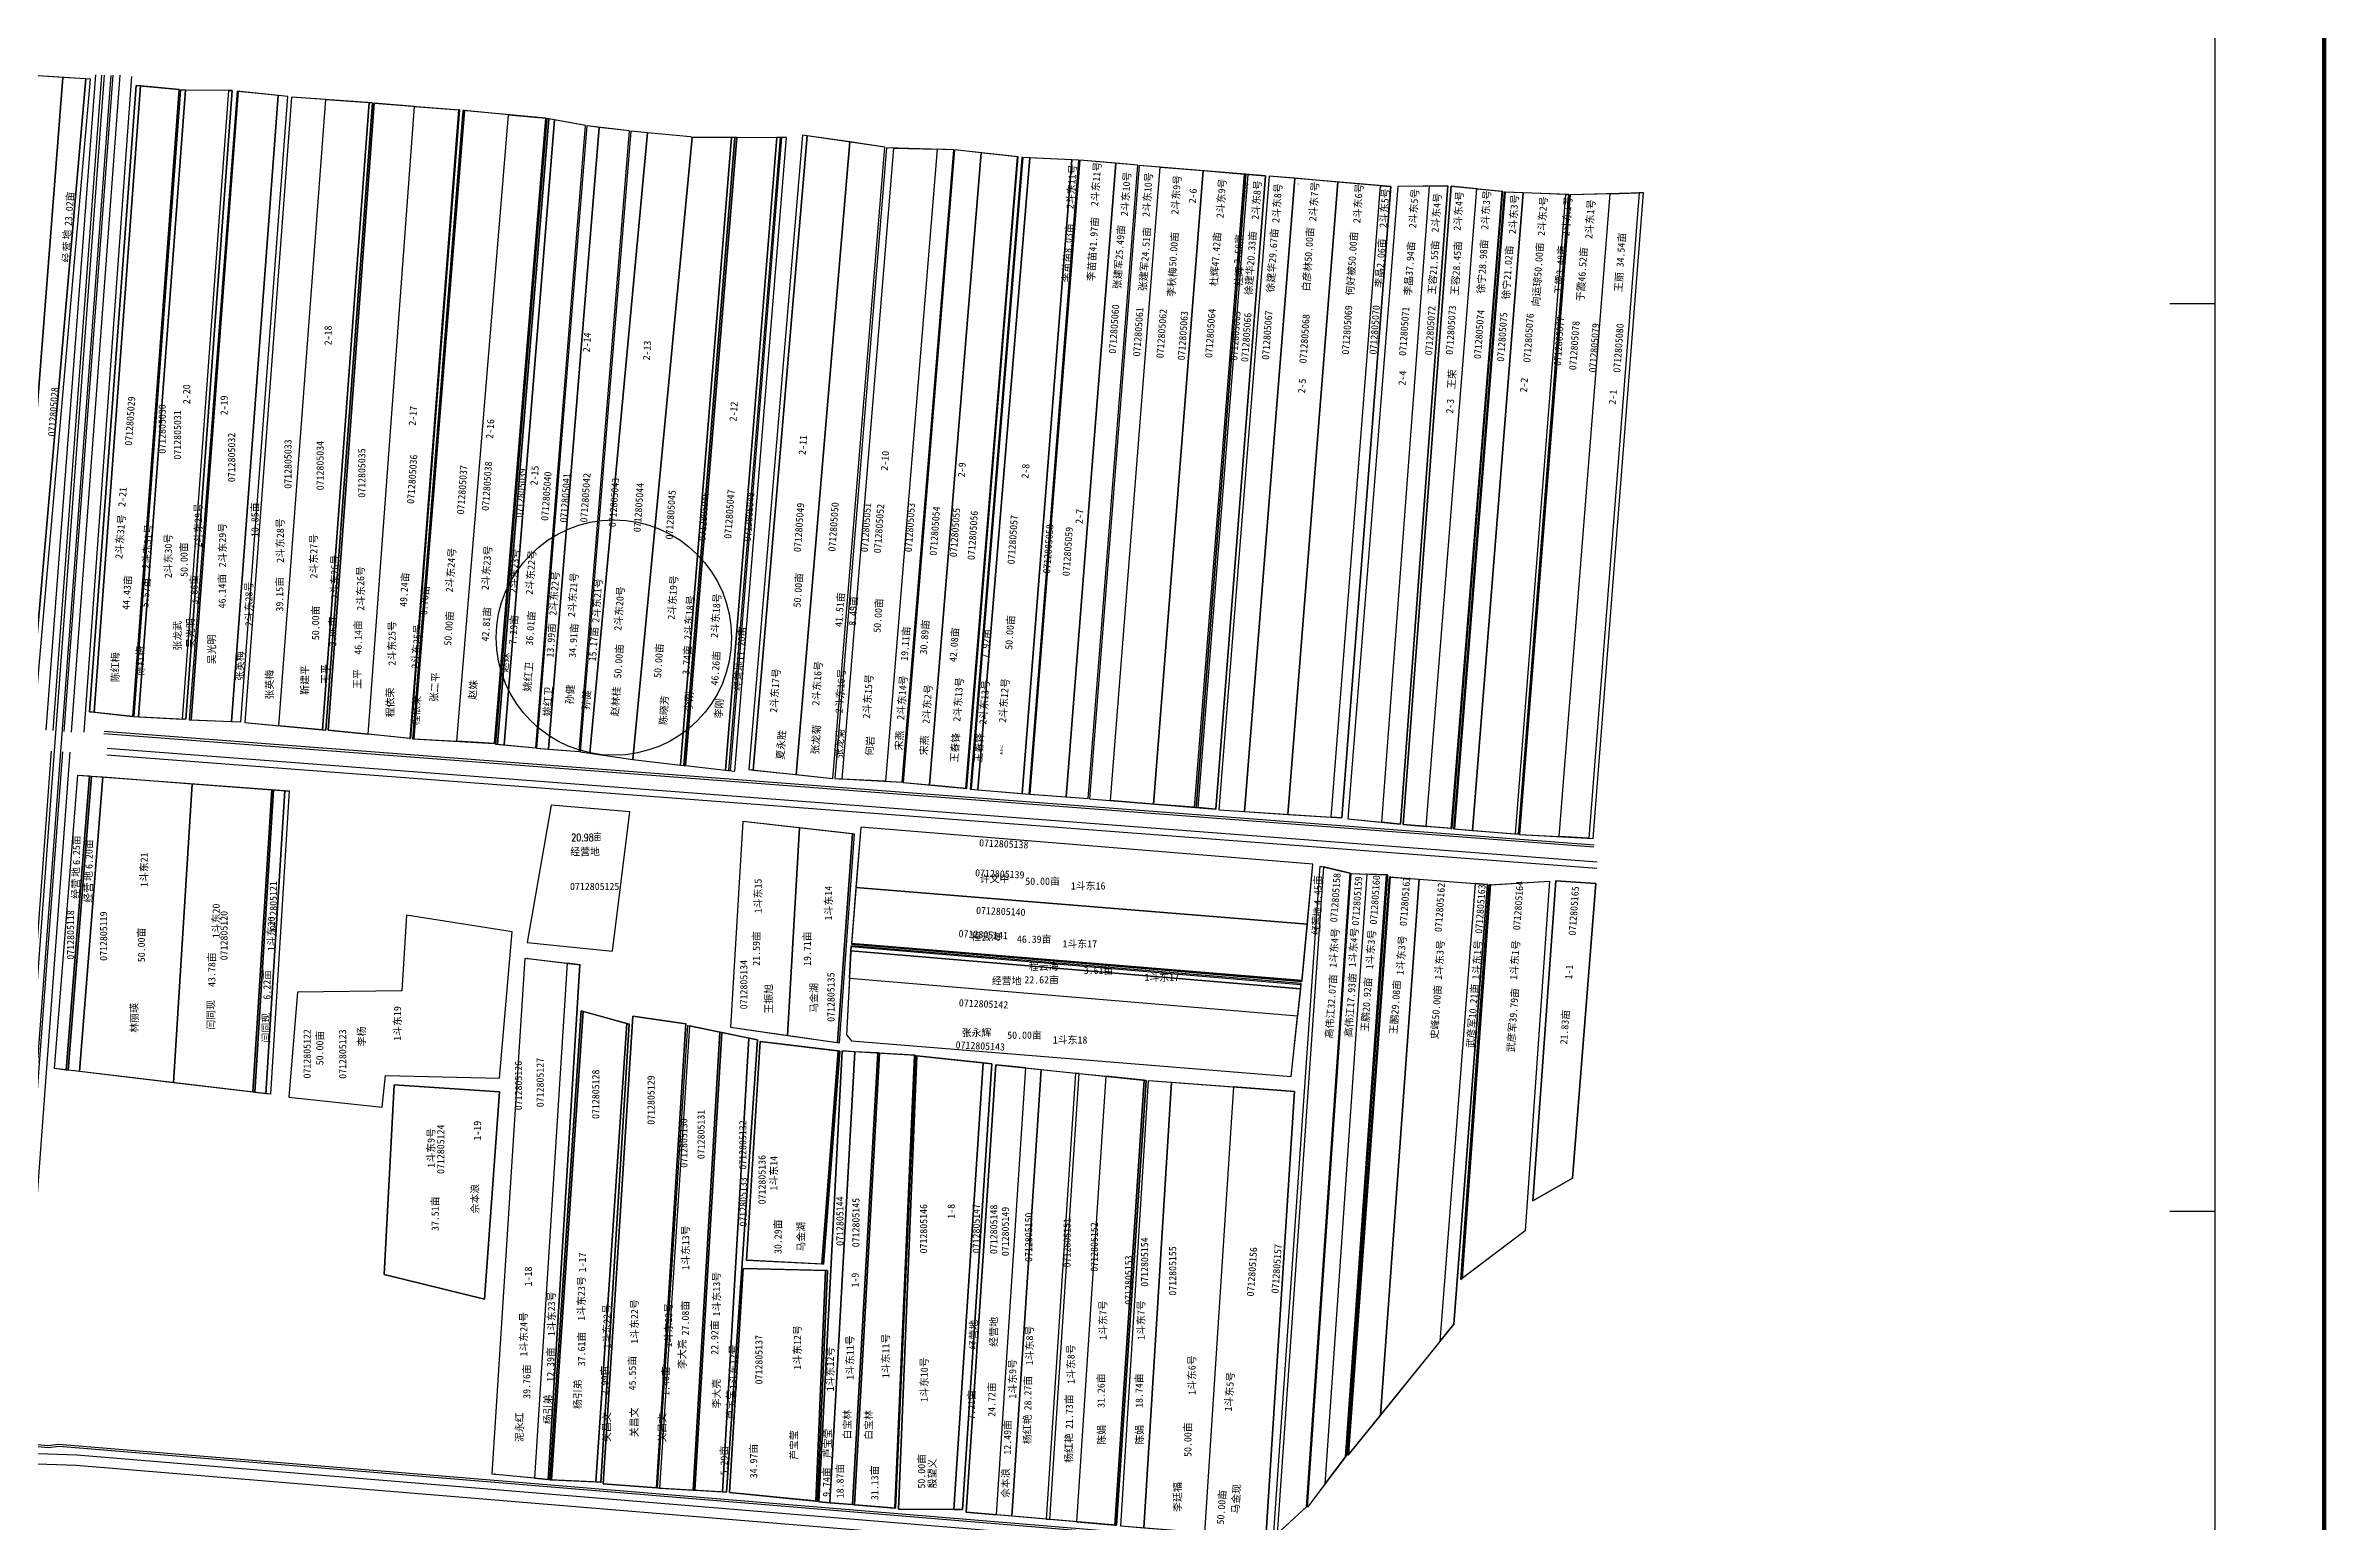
# Model space of a CAD drawing. Extents: x 546409 to 551731, y 4983223 to 4988870.
# Drawn here: x 549214 to 551728, y 4985657 to 4987285 of the extents above; entities that cross this region are included whole.
import ezdxf
from ezdxf.enums import TextEntityAlignment as Align

# ---------------------------------------------------------------- set-up
doc = ezdxf.new("R2010")
doc.units = 0
doc.header["$LTSCALE"] = 10
doc.header["$PDSIZE"] = 0.2
doc.layers.get('0').update_dxf_attribs({"linetype": 'CONTINUOUS'})
for name, color, linetype in [('2019-4-4', 6, 'CONTINUOUS'), ('2020.3.23画地', 6, 'CONTINUOUS'), ('2021新职工', 6, 'CONTINUOUS'), ('2022年', 7, 'CONTINUOUS'), ('JZD', 1, 'CONTINUOUS'), ('TK', 7, 'CONTINUOUS'), ('出水桩面积', 4, 'CONTINUOUS'), ('地块名称', 7, 'CONTINUOUS'), ('地籍号', 1, 'CONTINUOUS'), ('权利人', 7, 'CONTINUOUS'), ('测地框', 7, 'CONTINUOUS'), ('经营地', 7, 'CONTINUOUS'), ('经营地面积', 7, 'CONTINUOUS'), ('路林渠', 6, 'CONTINUOUS'), ('身份地', 6, 'CONTINUOUS'), ('身份地地块面积', 7, 'CONTINUOUS')]:
    doc.layers.add(name, color=color, linetype=linetype)
doc.styles.add('HZ', font='rs.shx', dxfattribs={"width": 0.8, "bigfont": 'hztxt.shx'})
doc.styles.add('宋体', font='')
doc.styles.get('宋体').set_extended_font_data('SimSun')

# ---------------------------------------------------------------- blocks, each defined once
blk = doc.blocks.new('GC0000')
at = {"linetype": 'Continuous'}
blk.add_point((0, 0), dxfattribs=at)

msp = doc.modelspace()

# ---------------------------------------------------------------- linework, layer by layer
at = {"layer": '2019-4-4', "color": 2, "linetype": 'Continuous', "flags": 128}
for points in [[(550338.5, 4986456.8), (550362.8, 4986455), (550417.3, 4987152.9), (550393.2, 4987154.9)], [(550442, 4987150.6), (550418.8, 4987152.5), (550364, 4986454.6), (550387.2, 4986452.8)], [(550691.6, 4986370.9), (550669.9, 4986371.7), (550623.7, 4985699.3), (550646.5, 4985729.5)], [(550684.9, 4985775.6), (550650.2, 4985732.6), (550696, 4986368.4), (550727.4, 4986366)]]:
    msp.add_lwpolyline(points, close=True, dxfattribs=at)
at = {"layer": '2020.3.23画地', "color": 3, "linetype": 'Continuous', "flags": 128}
for points in [[(549768, 4986509.5), (549801.8, 4986506.6), (549857.3, 4987190.6), (549823.6, 4987194.5)], [(549768, 4986509.5), (549801.8, 4986506.6), (549857.3, 4987190.6), (549823.6, 4987194.5)], [(549802.7, 4986506.4), (549813.6, 4986504.9), (549877, 4987188.4), (549858.7, 4987190.3)], [(550590.2, 4986132.3), (550522.8, 4986137.3), (550491, 4985645.8), (550558.4, 4985640.5)]]:
    msp.add_lwpolyline(points, close=True, dxfattribs=at)
at = {"layer": '2021新职工', "color": 1, "linetype": 'Continuous', "flags": 128}
for points in [[(549719.1, 4986514), (549753.8, 4986510.9), (549808.8, 4987196.4), (549774.4, 4987202.7)], [(549754.7, 4986510.6), (549768, 4986509.5), (549823.6, 4987194.5), (549818.6, 4987195.1), (549810, 4987196.1)], [(550791.2, 4987126.8), (550818.5, 4987124.2), (550762.6, 4986422.1), (550735.2, 4986424.3)], [(550842.2, 4987122.3), (550822.3, 4987123.1), (550766.4, 4986421.5), (550786.3, 4986419.9)], [(550130.7, 4986174.6), (550105.5, 4986176), (550077.9, 4985678.9), (550103.1, 4985676.9)], [(550171.3, 4986172.3), (550132.7, 4986174.5), (550105.1, 4985676.7), (550149.5, 4985673)], [(550424.5, 4986144.5), (550382.3, 4986148.9), (550349.9, 4985658), (550392.1, 4985654.3)], [(550424.2, 4985651), (550398.9, 4985653), (550429.2, 4986144.2), (550454.5, 4986142.3)]]:
    msp.add_lwpolyline(points, close=True, dxfattribs=at)
at = {"layer": '2021新职工', "color": 6, "linetype": 'Continuous'}
msp.add_circle((549840, 4986632.3), 129.7, dxfattribs=at)
at = {"layer": '2022年', "color": 4, "linetype": 'Continuous', "flags": 128}
for points in [[(549418.5, 4986539.8), (549428.9, 4986539.4), (549480.5, 4987228.6), (549470.1, 4987229.7)], [(550289.9, 4986460.4), (550297.5, 4986459.8), (550352.3, 4987158.5), (550344.7, 4987158.9)], [(550393.2, 4987154.9), (550353.4, 4987158.2), (550298.6, 4986459.6), (550338.5, 4986456.8)], [(550685, 4987130.2), (550696.5, 4987129.2), (550642.2, 4986433.6), (550630.7, 4986434.4)], [(550738.8, 4987129.8), (550704.1, 4987129.5), (550649.1, 4986432.6), (550686.5, 4986428.8)], [(550786.3, 4986419.9), (550833.6, 4986416), (550889.2, 4987120.6), (550842.2, 4987122.3)], [(550938, 4987121.4), (550969.9, 4987122.2), (550914.6, 4986411.3), (550881.7, 4986413.1)], [(550651.5, 4986372.6), (550622.2, 4986379.6), (550571.2, 4985644.9), (550603.2, 4985674.3)], [(550623.7, 4985699.3), (550604.5, 4985674.1), (550652.5, 4986372.3), (550669.9, 4986371.7)], [(549727.8, 4986308.1), (549611.2, 4986326.3), (549606.4, 4986243), (549491.4, 4986241.7), (549481.6, 4986125.9), (549584.6, 4986115), (549588.3, 4986149.6), (549713.8, 4986147)], [(549998.2, 4986189.1), (549988.8, 4986191), (549959.5, 4985691.1), (549964.1, 4985690.8)], [(550105.5, 4986176), (550091.7, 4986176.8), (550065.7, 4985680), (550077.9, 4985678.9)], [(550073.3, 4985934.9), (549982.6, 4985937.1), (549967.5, 4985690.3), (550062.4, 4985680.8)]]:
    msp.add_lwpolyline(points, close=True, dxfattribs=at)
at = {"layer": '2022年', "color": 4, "linetype": 'Continuous', "elevation": 284.2, "flags": 128}
msp.add_lwpolyline([(549433.1, 4986538.8), (549470.8, 4986535.2), (549522.3, 4987225.3), (549484.7, 4987227.9)], close=True, dxfattribs=at)
at = {"layer": 'TK', "linetype": 'Continuous'}
for p, q in [((551605, 4987000), (551555, 4987000)), ((551605, 4986000), (551555, 4986000))]:
    msp.add_line(p, q, dxfattribs=at)
at = {"layer": 'TK', "linetype": 'Continuous', "const_width": 5, "flags": 128}
msp.add_lwpolyline([(546485, 4983406), (551725, 4983406), (551725, 4988646), (546485, 4988646)], close=True, dxfattribs=at)
at = {"layer": 'TK', "linetype": 'Continuous', "flags": 128}
msp.add_lwpolyline([(546605, 4983526), (551605, 4983526), (551605, 4988526), (546605, 4988526)], close=True, dxfattribs=at)
at = {"layer": '出水桩面积', "color": 2, "linetype": 'Continuous', "flags": 128}
for points in [[(549425.9, 4987234.2), (549424.7, 4987234.3), (549372, 4986541.8), (549374.1, 4986541.7)], [(549669.7, 4987213.7), (549668.7, 4987213.7), (549614.9, 4986521.1), (549615.9, 4986521)], [(549674.6, 4987213), (549673.6, 4987213.1), (549617.8, 4986520.9), (549618.8, 4986520.8)], [(549768.2, 4987203.9), (549766.2, 4987204.2), (549709.5, 4986514.9), (549711.5, 4986514.7)], [(549975.3, 4987183.3), (549973.3, 4987183.3), (549917, 4986491.5), (549919, 4986491.3)], [(550025.2, 4987183.5), (550023.2, 4987183.5), (549966.4, 4986485.9), (549968.4, 4986485.7)], [(550285.7, 4987161.9), (550284.7, 4987162), (550227.9, 4986466.2), (550228.9, 4986466.1)], [(550290.7, 4987161.4), (550289.7, 4987161.4), (550232.7, 4986465.2), (550233.7, 4986465.1)], [(550536.5, 4987142.9), (550534.5, 4987143.1), (550479.7, 4986445.3), (550481.7, 4986445.2)], [(550819.5, 4987124.1), (550818.5, 4987124.2), (550762.6, 4986422.1), (550763.6, 4986422)], [(550822.3, 4987123.1), (550821.3, 4987123.1), (550765.4, 4986421.6), (550766.4, 4986421.5)], [(550105, 4986415.7), (550103, 4986415.9), (550086.6, 4986186.1), (550088.6, 4986185.8)], [(550692.6, 4986370.8), (550691.6, 4986370.9), (550646.5, 4985729.5), (550647.6, 4985730.9)], [(550696, 4986368.4), (550695, 4986368.5), (550649.1, 4985731.3), (550650.2, 4985732.6)], [(550806.7, 4986359.9), (550804.6, 4986359.8), (550773.3, 4985924.9), (550775.4, 4985926.5)], [(550101.4, 4986292.8), (550101.4, 4986291.8), (550597.3, 4986250.1), (550597.4, 4986251.1)], [(550102, 4986295.3), (550101.9, 4986294.3), (550598.4, 4986253.4), (550598.5, 4986254.4)], [(549958.8, 4986197.2), (549956.8, 4986197.6), (549927.2, 4985692.9), (549929.2, 4985692.8)], [(550088.9, 4986176.7), (550087, 4986176.9), (550069, 4985942.1), (550071, 4985942)], [(550132.7, 4986174.5), (550130.7, 4986174.6), (550103.1, 4985676.9), (550105.1, 4985676.7)], [(550352.9, 4986152), (550348.9, 4986152.4), (550316.6, 4985660.9), (550320.6, 4985660.5)], [(550426.5, 4986144.3), (550424.5, 4986144.5), (550392.1, 4985654.3), (550394.1, 4985654.1)], [(550075.3, 4985934.8), (550073.3, 4985934.9), (550062.4, 4985680.8), (550064.4, 4985680.6)]]:
    msp.add_lwpolyline(points, close=True, dxfattribs=at)
for points, elevation in [([(549262, 4986479.8), (549264, 4986479.7), (549238.3, 4986155.5), (549236.3, 4986155.8)], 284.1), ([(549462.9, 4986464.6), (549464.8, 4986464.5), (549444.1, 4986131.1), (549442.1, 4986131.4)], 284.1), ([(549769.2, 4985704.2), (549771.2, 4985704.1), (549806, 4986220.4), (549804, 4986221)], 284.8)]:
    msp.add_lwpolyline(points, close=True, dxfattribs=dict(at, elevation=elevation))
at = {"layer": '测地框', "color": 0, "linetype": 'Continuous', "flags": 128}
for points, elevation in [([(549263, 4987247.5), (549187.9, 4987252.4), (549134, 4986555.6), (549202, 4986550.8)], 284.1), ([(549313.3, 4987240.5), (549360.8, 4987236.1), (549309.6, 4986545.5), (549262, 4986550.5)], 284), ([(549310.7, 4986545.3), (549368.1, 4986542.3), (549419.1, 4987235.2), (549362.2, 4987235.6)], 284.1), ([(549372, 4986541.8), (549428.9, 4986539.4), (549480.5, 4987228.6), (549424.7, 4987234.3)], 284.1), ([(549433.1, 4986538.8), (549522.4, 4986530.3), (549574, 4987221.6), (549484.7, 4987227.9)], 284.2), ([(549575.9, 4987221.2), (549669.7, 4987213.7), (549615.9, 4986521), (549525.1, 4986530.2)], 284.3), ([(549617.8, 4986520.9), (549708.2, 4986515.5), (549764.8, 4987204.6), (549673.6, 4987213.1)], 284.3), ([(549709.5, 4986514.9), (549753.8, 4986510.9), (549808.8, 4987196.4), (549766.2, 4987204.2)], 284.3), ([(549754.7, 4986510.6), (549801.8, 4986506.6), (549857.3, 4987190.6), (549810, 4987196.1)], 284.3), ([(549988.6, 4986486.8), (550081.2, 4986477.2), (550138.5, 4987172.8), (550048, 4987186)], 284.5), ([(550083.5, 4986476.9), (550157.6, 4986473), (550214.5, 4987169.9), (550140.4, 4987172)], 284.6), ([(550158.7, 4986472.8), (550228.9, 4986466.1), (550285.7, 4987161.9), (550215.4, 4987169.7)], 284.6), ([(550232.7, 4986465.2), (550297.5, 4986459.8), (550352.3, 4987158.5), (550289.7, 4987161.4)], 284.6), ([(550298.6, 4986459.6), (550362.8, 4986455), (550417.3, 4987152.9), (550353.4, 4987158.2)], 284.6), ([(550364, 4986454.6), (550503.4, 4986443.4), (550558.3, 4987141.1), (550418.8, 4987152.5)], 284.6), ([(550506.9, 4986442.4), (550642.2, 4986433.6), (550696.5, 4987129.2), (550562.3, 4987140.8)], 284.6), ([(550649.1, 4986432.6), (550706.8, 4986426.8), (550759.3, 4987129.9), (550704.1, 4987129.5)], 284.6), ([(550763, 4987129.6), (550819.5, 4987124.1), (550763.6, 4986422), (550709.8, 4986426.3)], 284.8), ([(550765.4, 4986421.6), (550836.9, 4986415.8), (550892.4, 4987120.5), (550821.3, 4987123.1)], 284.8), ([(550838, 4986415.5), (550919.4, 4986411), (550974.8, 4987122.3), (550894, 4987120.3)], 284.8), ([(549249.2, 4986480.8), (549482.2, 4986463.3), (549461.4, 4986129.1), (549223.5, 4986157.3)], 284.1), ([(549744.2, 4986296.4), (549838.3, 4986286.6), (549857.6, 4986440.2), (549770.8, 4986447.5)], 284.7), ([(549968.5, 4986202.9), (550088.6, 4986185.8), (550105, 4986415.7), (549981.9, 4986429.5)], 284.8), ([(550112.1, 4986423.4), (550101.9, 4986294.3), (550598.4, 4986253.4), (550610.5, 4986382.8)], 284.6), ([(550618.3, 4986380.5), (550651.5, 4986372.6), (550603.2, 4985674.3), (550566.9, 4985641)], 284.9), ([(550652.5, 4986372.3), (550692.6, 4986370.8), (550647.6, 4985730.9), (550604.5, 4985674.1)], 284.7), ([(550695, 4986368.5), (550803, 4986360.2), (550765.8, 4985875.7), (550649.1, 4985731.3)], 284.8), ([(550804.6, 4986359.8), (550871.2, 4986364), (550844.4, 4985978.7), (550773.3, 4985924.9)], 284.9), ([(550878.2, 4986364.2), (550922.3, 4986361.2), (550896.4, 4986036.8), (550852.8, 4986011.7)], 285), ([(549481.6, 4986125.9), (549584.6, 4986115), (549588.3, 4986149.6), (549713.8, 4986147), (549727.8, 4986308.1), (549611.2, 4986326.3), (549606.4, 4986243), (549491.4, 4986241.7)], 284.3), ([(550101.4, 4986292.8), (550096.3, 4986194.6), (550101.8, 4986187.9), (550586.6, 4986148.7), (550597.4, 4986251.1)], 284.7), ([(549742.2, 4986278.9), (549802.3, 4986271.8), (549767.5, 4985704.5), (549705.9, 4985710.5)], 284.7), ([(549804, 4986221), (549856.7, 4986206.2), (549825.5, 4985701.6), (549769.2, 4985704.2)], 284.8), ([(549860.8, 4986215.3), (549919.1, 4986206.6), (549887.1, 4985695.3), (549828, 4985700)], 284.9), ([(549921.4, 4986204.9), (549998.2, 4986189.1), (549964.1, 4985690.8), (549888.2, 4985695)], 285), ([(550001.3, 4986187.4), (550088.9, 4986176.7), (550071, 4985942), (549986, 4985946.3)], 284.8), ([(550091.7, 4986176.8), (550172.3, 4986172.2), (550150.5, 4985673), (550065.7, 4985680)], 284.5), ([(550174, 4986171.5), (550256.7, 4986162.7), (550224.3, 4985671.4), (550153.5, 4985672)], 284.7), ([(550260.9, 4986161.6), (550426.5, 4986144.3), (550394.1, 4985654.1), (550228.4, 4985668.5)], 284.8), ([(549597.9, 4986139.6), (549713.8, 4986131.6), (549697.5, 4985903.2), (549586.9, 4985930.5)], 284.5), ([(550429.2, 4986144.2), (550590.2, 4986132.3), (550558.4, 4985640.5), (550398.9, 4985653)], 284.8), ([(549982.6, 4985937.1), (550075.3, 4985934.8), (550064.4, 4985680.6), (549967.5, 4985690.3)], 284.7)]:
    msp.add_lwpolyline(points, close=True, dxfattribs=dict(at, elevation=elevation))
at = {"layer": '经营地', "color": 5, "linetype": 'Continuous', "elevation": 284.1, "flags": 128}
for points in [[(549249.2, 4986480.8), (549262, 4986479.8), (549236.3, 4986155.8), (549223.5, 4986157.3)], [(549250.9, 4986154), (549238.3, 4986155.6), (549264, 4986479.7), (549276.7, 4986478.7)]]:
    msp.add_lwpolyline(points, close=True, dxfattribs=at)
at = {"layer": '经营地', "color": 5, "linetype": 'Continuous', "flags": 128}
for points in [[(549857.6, 4986440.2), (549770.8, 4986447.5), (549744.2, 4986296.4), (549838.3, 4986286.6)], [(550571.2, 4985644.9), (550566.9, 4985641), (550618.3, 4986380.5), (550622.2, 4986379.6)], [(550922.3, 4986361.2), (550878.2, 4986364.2), (550852.8, 4986011.7), (550896.4, 4986036.8)], [(550099.5, 4986256.6), (550101.1, 4986287), (550596.8, 4986245.3), (550593.6, 4986215.1)], [(550256.7, 4986162.7), (550247, 4986163.7), (550214.5, 4985671.5), (550224.3, 4985671.4)], [(550294.1, 4986158.2), (550260.9, 4986161.6), (550228.4, 4985668.5), (550261.7, 4985665.6)]]:
    msp.add_lwpolyline(points, close=True, dxfattribs=at)
at = {"layer": '经营地', "color": 6, "linetype": 'Continuous', "flags": 128}
msp.add_lwpolyline([(550171.7, 4986172.3), (550171.3, 4986172.3), (550149.5, 4985673), (550149.9, 4985673)], close=True, dxfattribs=at)
at = {"layer": '经营地面积', "color": 5, "linetype": 'Continuous', "flags": 128}
msp.add_lwpolyline([(549963, 4986486.3), (549973.4, 4986485.1), (550030.2, 4987183.5), (550019.7, 4987183.5)], close=True, dxfattribs=at)
at = {"layer": '路林渠', "color": 5, "linetype": 'Continuous', "flags": 128}
for points, elevation in [([(549285.3, 4987251.6), (549007.8, 4983526)], 284.7), ([(549278.2, 4987251.9), (549077, 4984541.1), (549076.8, 4984537.1), (549074.2, 4984533.7), (549069.2, 4984530.9), (549063.6, 4984529.4)], 284.8)]:
    msp.add_lwpolyline(points, dxfattribs=dict(at, elevation=elevation))
at = {"layer": '路林渠', "color": 3, "linetype": 'Continuous', "flags": 128}
for points in [[(549263, 4987247.5), (549258, 4987247.8), (549197, 4986551.2), (549202, 4986550.8)], [(549318.2, 4987240.1), (549313.3, 4987240.5), (549262, 4986550.5), (549267, 4986550)], [(550053, 4987185.2), (550048, 4987186), (549988.6, 4986486.8), (549993.5, 4986486.3)], [(550256.7, 4986162.7), (550247, 4986163.7), (550214.5, 4985671.5), (550224.3, 4985671.4)]]:
    msp.add_lwpolyline(points, close=True, dxfattribs=at)
for points, elevation in [([(549268.6, 4987252.3), (549213.9, 4986530.4)], 284.5), ([(549221.8, 4986529.8), (549275.5, 4987252)], 286.6), ([(549308.3, 4987250.7), (549255.8, 4986527.9)], 284.2), ([(549163.7, 4985747.3), (549220.2, 4986507.2)], 286.6)]:
    msp.add_lwpolyline(points, dxfattribs=dict(at, elevation=elevation))
at = {"layer": '路林渠', "color": 4, "linetype": 'Continuous', "flags": 128}
for points, elevation in [([(549287.7, 4987252.1), (549233.8, 4986528.8)], 284.4), ([(549242.3, 4986528.1), (549295.6, 4987252)], 286), ([(549277.8, 4986526.6), (550920, 4986401.7)], 284.6), ([(549278.1, 4986529.1), (550920.3, 4986404.1)], 284.6), ([(549281.5, 4986510.3), (550923.7, 4986385.3)], 285.3), ([(549232.1, 4986506.5), (549175.4, 4985746.2)], 284.4), ([(549184.6, 4985745.3), (549240.6, 4986505.9)], 286), ([(549281.2, 4986503.1), (550923.3, 4986378.1)], 285.3), ([(549172.3, 4985734.5), (549248.1, 4985731.9)], 285.1), ([(549173.1, 4985744.2), (549216.4, 4985739.8), (549228.5, 4985741.5)], 285.3), ([(549173.2, 4985746.5), (549215.9, 4985742.1), (549227.9, 4985743.7)], 285.3), ([(549227.9, 4985743.7), (550579.9, 4985631.9)], 285.3), ([(549228.5, 4985741.5), (550580.4, 4985629.7)], 284.9), ([(549248.1, 4985731.9), (550389.2, 4985637.5)], 285.1), ([(549171.5, 4985722.9), (549247.4, 4985720.3)], 285.2), ([(549247.4, 4985720.3), (550388.1, 4985626)], 285.2)]:
    msp.add_lwpolyline(points, dxfattribs=dict(at, elevation=elevation))
at = {"layer": '路林渠', "color": 1, "linetype": 'Continuous', "flags": 128}
for points in [[(549367.6, 4987235.6), (549362.2, 4987235.6), (549310.7, 4986545.3), (549316, 4986545)], [(550171.3, 4986172.3), (550171.3, 4986172.3), (550149.5, 4985673), (550149.5, 4985673)]]:
    msp.add_lwpolyline(points, close=True, dxfattribs=at)
at = {"layer": '路林渠', "color": 6, "linetype": 'Continuous', "flags": 128}
msp.add_lwpolyline([(550974.8, 4987122.3), (550969.9, 4987122.2), (550914.6, 4986411.3), (550919.4, 4986411)], close=True, dxfattribs=at)
at = {"layer": '路林渠', "color": 3, "linetype": 'Continuous', "elevation": 284.1, "flags": 128}
msp.add_lwpolyline([(549477.2, 4986463.6), (549482.2, 4986463.3), (549461.4, 4986129.1), (549456.4, 4986129.4)], close=True, dxfattribs=at)
at = {"layer": '身份地', "color": 1, "linetype": 'Continuous', "flags": 128}
for points in [[(549232.6, 4987249.5), (549188.9, 4987252.4), (549135, 4986555.5), (549178.7, 4986552.5)], [(549360.8, 4987236.1), (549318.2, 4987240.1), (549267, 4986550), (549309.6, 4986545.5)], [(549316, 4986545), (549364.4, 4986542.5), (549415.4, 4987235.2), (549367.6, 4987235.6)], [(549470.1, 4987229.7), (549425.9, 4987234.2), (549374.1, 4986541.7), (549418.5, 4986539.8)], [(549620.2, 4987217.6), (549575.9, 4987221.2), (549525.1, 4986530.2), (549569.3, 4986525.7)], [(549614.9, 4986521.1), (549569.3, 4986525.7), (549620.2, 4987217.6), (549668.7, 4987213.7)], [(549675.3, 4987213), (549674.6, 4987213), (549618.8, 4986520.8), (549619.6, 4986520.8)], [(549619.6, 4986520.8), (549667, 4986518), (549723.7, 4987208.4), (549675.3, 4987213)], [(549723.7, 4987208.4), (549764.8, 4987204.6), (549708.2, 4986515.5), (549667, 4986518)], [(549711.5, 4986514.7), (549719.1, 4986514), (549774.4, 4987202.7), (549770.1, 4987203.5), (549768.2, 4987203.9)], [(549860.7, 4986497.9), (549913.4, 4986491.9), (549969.7, 4987183.3), (549926.1, 4987183.5)], [(549913.4, 4986491.9), (549917, 4986491.5), (549973.3, 4987183.3), (549969.7, 4987183.3)], [(549919, 4986491.3), (549963, 4986486.3), (550019.7, 4987183.1), (549975.3, 4987183.3)], [(550100.1, 4987178.4), (550053, 4987185.2), (549993.5, 4986486.3), (550040.9, 4986481.4)], [(550138.5, 4987172.8), (550100.1, 4987178.4), (550040.9, 4986481.4), (550081.2, 4986477.2)], [(550148.5, 4987171.7), (550140.4, 4987172), (550083.5, 4986476.9), (550091.6, 4986476.4)], [(550148.5, 4987171.7), (550196.3, 4987170.4), (550139.3, 4986474), (550091.6, 4986476.4)], [(550139.3, 4986474), (550157.6, 4986473), (550214.5, 4987169.9), (550196.3, 4987170.4)], [(550244.7, 4987166.4), (550215.4, 4987169.7), (550158.7, 4986472.8), (550188, 4986470)], [(550188, 4986470), (550193.7, 4986469.5), (550227.9, 4986466.2), (550284.7, 4987162), (550250.5, 4987165.8), (550244.7, 4987166.4)], [(550298.3, 4987161), (550290.7, 4987161.4), (550233.7, 4986465.1), (550241.2, 4986464.5)], [(550241.2, 4986464.5), (550289.9, 4986460.4), (550344.7, 4987158.9), (550298.3, 4987161)], [(550442, 4987150.6), (550489.5, 4987146.8), (550434.7, 4986448.9), (550387.2, 4986452.8)], [(550489.5, 4987146.8), (550534.5, 4987143.1), (550479.7, 4986445.3), (550434.7, 4986448.9)], [(550539, 4987142.7), (550536.5, 4987142.9), (550481.7, 4986445.2), (550484.1, 4986445)], [(550539, 4987142.7), (550558.3, 4987141.1), (550503.4, 4986443.4), (550484.1, 4986445)], [(550590.5, 4987138.4), (550562.3, 4987140.8), (550506.9, 4986442.4), (550535.1, 4986440.6)], [(550535.1, 4986440.6), (550582.7, 4986437.5), (550637.9, 4987134.3), (550590.5, 4987138.4)], [(550582.7, 4986437.5), (550630.7, 4986434.4), (550685, 4987130.2), (550637.9, 4987134.3)], [(550738.8, 4987129.8), (550759.3, 4987129.9), (550706.8, 4986426.8), (550686.5, 4986428.8)], [(550791.2, 4987126.8), (550763, 4987129.6), (550709.8, 4986426.3), (550735.2, 4986424.3)], [(550889.2, 4987120.6), (550892.4, 4987120.5), (550836.9, 4986415.8), (550833.6, 4986416)], [(550938, 4987121.4), (550894, 4987120.3), (550838, 4986415.5), (550881.7, 4986413.1)], [(550044.7, 4986422.5), (549981.9, 4986429.5), (549968.5, 4986202.9), (550031.2, 4986194)], [(550103, 4986415.9), (550044.7, 4986422.5), (550031.2, 4986194), (550086.6, 4986186.1)], [(550112.1, 4986423.4), (550106.8, 4986356.9), (550604.3, 4986316.4), (550610.5, 4986382.8)], [(550106.8, 4986356.9), (550102, 4986295.3), (550598.5, 4986254.4), (550604.3, 4986316.4)], [(550750.5, 4985856.8), (550684.9, 4985775.6), (550727.4, 4986366), (550789.3, 4986361.2)], [(550803, 4986360.2), (550789.3, 4986361.2), (550750.5, 4985856.8), (550765.7, 4985875.6)], [(550101.1, 4986287), (550101.4, 4986291.8), (550597.3, 4986250.1), (550596.8, 4986245.3)], [(549752.3, 4985706), (549705.9, 4985710.5), (549742.2, 4986278.9), (549788.5, 4986273.4)], [(549802.3, 4986271.8), (549788.5, 4986273.4), (549752.3, 4985706), (549767.5, 4985704.5)], [(550099.5, 4986256.6), (550096.3, 4986194.6), (550101.8, 4986187.9), (550586.6, 4986148.7), (550593.6, 4986215.1)], [(549854.2, 4986206.9), (549806, 4986220.4), (549771.2, 4985704.1), (549820.2, 4985701.9)], [(549856.7, 4986206.2), (549854.2, 4986206.9), (549820.2, 4985701.9), (549825.5, 4985701.6)], [(549919.1, 4986206.6), (549860.8, 4986215.3), (549828, 4985700), (549887.1, 4985695.3)], [(549890.1, 4985694.9), (549888.2, 4985695), (549921.4, 4986204.9), (549923.3, 4986204.5)], [(549956.8, 4986197.6), (549923.3, 4986204.5), (549890.1, 4985694.9), (549927.2, 4985692.9)], [(549988.8, 4986191), (549958.8, 4986197.2), (549929.2, 4985692.8), (549959.5, 4985691.1)], [(550087, 4986176.9), (550001.3, 4986187.4), (549986, 4985946.3), (550069, 4985942.1)], [(550247, 4986163.7), (550174, 4986171.5), (550153.5, 4985672), (550214.5, 4985671.5)], [(549713.8, 4986131.6), (549597.9, 4986139.6), (549586.9, 4985930.5), (549697.5, 4985903.2)]]:
    msp.add_lwpolyline(points, close=True, dxfattribs=at)
at = {"layer": '身份地', "color": 5, "linetype": 'Continuous', "flags": 128}
msp.add_lwpolyline([(549178.7, 4986552.5), (549197, 4986551.2), (549258, 4987247.8), (549232.6, 4987249.5)], close=True, dxfattribs=at)
at = {"layer": '身份地', "color": 1, "linetype": 'Continuous', "flags": 128}
for points, elevation in [([(549368.1, 4986542.3), (549364.4, 4986542.5), (549415.4, 4987235.2), (549419.1, 4987235.2)], 284.1), ([(549518.7, 4986530.7), (549470.8, 4986535.2), (549522.3, 4987225.3), (549570.3, 4987221.8)], 284.2), ([(549522.4, 4986530.3), (549518.7, 4986530.7), (549570.3, 4987221.8), (549574, 4987221.6)], 284.2), ([(549354.7, 4986141.6), (549250.9, 4986154), (549276.7, 4986478.7), (549375.2, 4986471.3)], 284.1), ([(549375.2, 4986471.3), (549462.9, 4986464.6), (549442.1, 4986131.4), (549354.7, 4986141.6)], 284.1), ([(549464.8, 4986464.5), (549477.2, 4986463.6), (549456.4, 4986129.4), (549444.1, 4986131.1)], 284.1), ([(550844.4, 4985978.7), (550775.4, 4985926.5), (550806.7, 4986359.9), (550871.2, 4986364)], 284.9)]:
    msp.add_lwpolyline(points, close=True, dxfattribs=dict(at, elevation=elevation))
at = {"layer": '身份地', "color": 6, "linetype": 'Continuous', "flags": 128}
for points in [[(549813.6, 4986504.9), (549860.7, 4986497.9), (549926.1, 4987183.5), (549924.4, 4987183.9), (549877, 4987188.4)], [(550278.5, 4985664.2), (550261.7, 4985665.6), (550294.1, 4986158.2), (550310.9, 4986156.4)], [(550316.6, 4985660.9), (550278.5, 4985664.2), (550310.9, 4986156.4), (550348.9, 4986152.4)], [(550349.9, 4985658), (550320.6, 4985660.5), (550352.9, 4986152), (550382.3, 4986148.9)], [(550491, 4985645.8), (550424.2, 4985651), (550454.5, 4986142.3), (550522.8, 4986137.3)]]:
    msp.add_lwpolyline(points, close=True, dxfattribs=at)
msp.add_lwpolyline([(550594.5, 4987132), (550594.5, 4987132.2)], dxfattribs=at)
at = {"layer": '身份地', "color": 1, "linetype": 'Continuous', "elevation": 284.1, "flags": 128}
msp.add_lwpolyline([(549456.4, 4986129.4), (549477.2, 4986463.6)], dxfattribs=at)

# ---------------------------------------------------------------- block references
at = {"layer": 'JZD', "linetype": 'Continuous'}
for p in [(549744.7, 4986278.6), (549802.3, 4986271.8), (549806, 4986220.4), (549856.7, 4986206.2), (549708.4, 4985710.3), (549767.5, 4985704.5), (549771.2, 4985704.1), (549825.5, 4985701.6)]:
    msp.add_blockref('GC0000', p, dxfattribs=at)
at = {"layer": '身份地', "color": 1, "linetype": 'Continuous'}
for p in [(549744.7, 4986278.6), (549802.3, 4986271.8), (549708.4, 4985710.3), (549767.5, 4985704.5)]:
    msp.add_blockref('GC0000', p, dxfattribs=at)

# ---------------------------------------------------------------- texts
at = {"layer": '2019-4-4', "color": 2, "linetype": 'Continuous', "style": '宋体'}
for s, p in [('2斗东10号', (550403.9, 4987121.2)), ('2斗东10号', (550427.8, 4987120.4)), ('张建军25.49亩', (550396.6, 4987051.6)), ('张建军24.51亩', (550425, 4987049.4)), ('1斗东3号', (550673.9, 4986288.7)), ('1斗东3号', (550707.5, 4986282.4)), ('王鹏20.92亩', (550669.2, 4986228)), ('王鹏29.08亩', (550700.9, 4986225.2))]:
    msp.add_text(s, height=8, rotation=86, dxfattribs=at).set_placement(p, align=Align.MIDDLE)
at = {"layer": '2020.3.23画地', "color": 3, "linetype": 'Continuous', "style": '宋体'}
for s, p in [('孙健', (549791.3, 4986569.6)), ('孙健', (549809.3, 4986563.6)), ('马金现', (550525.5, 4985683.3))]:
    msp.add_text(s, height=8, rotation=86, dxfattribs=at).set_placement(p, align=Align.MIDDLE)
at = {"layer": '2021新职工', "color": 1, "linetype": 'Continuous', "style": '宋体'}
for s, rotation, p in [('徐宁28.98亩', 86, (550797.1, 4987041.2)), ('徐宁21.02亩', 86, (550824.8, 4987034.7)), ('姚红卫', 86, (549745.3, 4986589.3)), ('姚红卫', 86, (549766.8, 4986562)), ('陈晓芳', 86, (549894.9, 4986552.4, 284.4)), ('白宝林', 90, (550096.8, 4985765.1)), ('白宝林', 90, (550120.3, 4985764.7)), ('陈娟', 90, (550377.2, 4985753.9)), ('陈娟', 90, (550419.2, 4985753.9))]:
    msp.add_text(s, height=8, rotation=rotation, dxfattribs=at).set_placement(p, align=Align.MIDDLE)
for s, rotation, p in [('36.01亩', 86, (549750.7, 4986623.2)), ('13.99亩', 86, (549773.3, 4986610.1)), ('50.00亩', 86, (550279, 4986618.7)), ('50.00亩', 86, (549891.9, 4986587.7)), ('31.26亩', 90, (550380.9, 4985783.5)), ('18.74亩', 90, (550422.9, 4985783.5)), ('5.29亩', 90, (549965.4, 4985709.2, 285)), ('18.87亩', 90, (550093.2, 4985683.9)), ('31.13亩', 90, (550131.4, 4985681.9))]:
    msp.add_text(s, height=8, rotation=rotation, dxfattribs=at).set_placement(p)
at = {"layer": '2022年', "color": 4, "linetype": 'Continuous', "style": '宋体'}
for s, rotation, p in [('李苗苗8.03亩', 86, (550341.8, 4987023.3)), ('李苗苗41.97亩', 86, (550369.4, 4987024.8)), ('王丽 34.54亩', 86, (550950.9, 4987012.9)), ('34.97亩', 90, (549997.9, 4985705.9)), ('9.74亩', 90, (550078.3, 4985685.5))]:
    msp.add_text(s, height=8, rotation=rotation, dxfattribs=at).set_placement(p)
for s, rotation, p in [('李晶2.06亩', 86, (550684.6, 4987045.1)), ('李晶37.94亩', 86, (550716.7, 4987039.1)), ('向运琼50.00亩', 86, (550858.1, 4987032.6, 284.8)), ('张英梅', 90, (549427.5, 4986600.9)), ('张英梅', 90, (549460.1, 4986580.5)), ('高伟江32.07亩', 86, (550630.2, 4986226.1)), ('高伟江17.93亩', 86, (550651.6, 4986227.3)), ('李杨', 90, (549561.7, 4986192.8)), ('芦宝莹', 90, (549968.3, 4985787.1)), ('芦宝莹', 90, (550038.2, 4985742.6)), ('芦宝莹', 90, (550075.3, 4985744.3))]:
    msp.add_text(s, height=8, rotation=rotation, dxfattribs=at).set_placement(p, align=Align.MIDDLE)
at = {"layer": '地块名称', "color": 1, "linetype": 'Continuous', "style": '宋体'}
for s, rotation, p in [('2-6  ', 86, (550478.4, 4987124.4)), ('2-18  ', 90, (549524.9, 4986970.7)), ('2-14  ', 86, (549810.5, 4986963)), ('2-13  ', 86, (549876.8, 4986954.1)), ('2-20  ', 90, (549369, 4986905.9)), ('2-5  ', 86, (550598.8, 4986915)), ('2-4  ', 86, (550709.4, 4986923.7)), ('2-3  王荣', 86, (550762.4, 4986903.6)), ('2-2 ', 86, (550843.2, 4986913.3)), ('2-19 ', 90, (549410.3, 4986890.9)), ('2-17  ', 86, (549618.7, 4986882.1)), ('2-12 ', 86, (549972, 4986884.1)), ('2-1   ', 86, (550941.5, 4986905.5)), ('2-16  ', 86, (549704, 4986867.7)), ('2-11  ', 86, (550048.5, 4986850)), ('2-10  ', 86, (550139.1, 4986832.6)), ('2-15', 86, (549752.5, 4986810.9)), ('2-9  ', 86, (550223.8, 4986822.6)), ('2-8 ', 86, (550293.7, 4986818.4)), ('2-21  ', 86, (549298.6, 4986792.7)), ('2-7 ', 86, (550353.2, 4986768.5)), ('1斗东21', 90, (549321.8, 4986376.5)), ('1斗东15', 90, (549998.5, 4986347.6)), ('1斗东14', 90, (550076.2, 4986339.7)), ('1斗东20', 90, (549401.2, 4986320.1)), ('1斗东20', 90, (549462, 4986305.9)), ('1斗东4号', 86, (550633.6, 4986290.4)), ('1斗东4号', 86, (550654.8, 4986290.9)), ('1斗东3号', 86, (550749.7, 4986277.2)), ('1斗东1号', 86, (550791, 4986277.3)), ('1斗东1号', 86, (550832.7, 4986277.1)), ('1-1 ', 86, (550892.8, 4986266.6)), ('1斗东19', 90, (549601.1, 4986207.1)), ('1斗东9号', 90, (549638.1, 4986070)), ('1-19  ', 90, (549689.5, 4986094.4)), ('1斗东14', 90, (550015.8, 4986042)), ('1-8  ', 90, (550211.7, 4986005.6)), ('1斗东13号', 90, (549918.7, 4985960)), ('1-17  ', 90, (549805.1, 4985949.3)), ('1-17  ', 90, (549805.1, 4985949.3)), ('1-18  ', 90, (549745.6, 4985933.8)), ('1斗东13号', 90, (549952.8, 4985908.9)), ('1-9  ', 90, (550105.8, 4985929.8)), ('1斗东23号', 90, (549770.9, 4985887.2)), ('1斗东23号', 90, (549803.8, 4985904.1)), ('1斗东24号', 90, (549740.2, 4985864.6)), ('1斗东22号', 90, (549832, 4985873.4)), ('1斗东22号', 90, (549862.4, 4985878.7)), ('1斗东23号', 90, (549899.9, 4985874.7)), ('1斗东7号', 90, (550378.7, 4985880.2)), ('1斗东7号', 90, (550420.7, 4985880.2)), ('1斗东12号', 90, (550041.9, 4985850.1)), ('1斗东11号', 90, (550099.9, 4985838.9)), ('1斗东11号', 90, (550139.3, 4985840.8)), ('1斗东8号', 90, (550297.7, 4985852.3)), ('1斗东12号', 90, (549971.3, 4985828.7)), ('1斗东12号', 90, (550078.1, 4985826.4)), ('1斗东10号', 90, (550181.7, 4985814.6)), ('1斗东9号', 90, (550279.1, 4985815.5)), ('1斗东8号', 90, (550343.4, 4985831.7)), ('1斗东6号', 90, (550476.8, 4985819.6)), ('1斗东5号', 86, (550518.2, 4985801.5))]:
    msp.add_text(s, height=8, rotation=rotation, dxfattribs=at).set_placement(p, align=Align.MIDDLE)
for s, p in [('1斗东16', (550362.7, 4986359)), ('1斗东17', (550353.5, 4986295.1)), ('1斗东17', (550443.9, 4986258.2)), ('1斗东18', (550342.8, 4986189.3))]:
    msp.add_text(s, height=8, dxfattribs=at).set_placement(p, align=Align.MIDDLE)
at = {"layer": '地籍号', "color": 1, "linetype": 'Continuous', "style": '宋体'}
for s, rotation, p in [('0712805060', 86, (550391.2, 4986972.3)), ('0712805061', 86, (550417.9, 4986969.2)), ('0712805062', 86, (550443.6, 4986967.3)), ('0712805063', 86, (550467.1, 4986965)), ('0712805064', 86, (550497.4, 4986967.6)), ('0712805065', 86, (550525, 4986964.9)), ('0712805066', 86, (550537, 4986963.1)), ('0712805067', 86, (550560, 4986965.6)), ('0712805068', 86, (550601.2, 4986961.6)), ('0712805069', 86, (550648.1, 4986971.3)), ('0712805070', 86, (550678.5, 4986971.4)), ('0712805071', 86, (550711, 4986969.9)), ('0712805072', 86, (550739.8, 4986970.5)), ('0712805073', 86, (550762.6, 4986971.1)), ('0712805074', 86, (550793.6, 4986966.4)), ('0712805075', 86, (550819, 4986963.5)), ('0712805076', 86, (550848.1, 4986962.5)), ('0712805077', 86, (550881.6, 4986958.9)), ('0712805078', 86, (550898.6, 4986954.1)), ('0712805079', 86, (550920.5, 4986951.6)), ('0712805080', 86, (550947.2, 4986951.4)), ('0712805028', 86, (549222, 4986881.1)), ('0712805029', 86, (549306.7, 4986870.9)), ('0712805030', 90, (549342.1, 4986862.1)), ('0712805031', 90, (549359, 4986855.6)), ('0712805032', 90, (549418.6, 4986830.8)), ('0712805033', 90, (549480.7, 4986823.5)), ('0712805034', 90, (549516.1, 4986821.8)), ('0712805035', 90, (549562.1, 4986813.6)), ('0712805036', 86, (549617.6, 4986806.8)), ('0712805037', 86, (549672.7, 4986795.2)), ('0712805038', 86, (549700, 4986799.2)), ('0712805039', 86, (549737.6, 4986791.6)), ('0712805040', 86, (549765.5, 4986788.1)), ('0712805041', 86, (549786.3, 4986786.2)), ('0712805042', 86, (549808.5, 4986786.4)), ('0712805043', 86, (549840, 4986781.2)), ('0712805044', 86, (549867.3, 4986775.6)), ('0712805045', 86, (549902.5, 4986767.6)), ('0712805046', 86, (549938.8, 4986765.9)), ('0712805047', 86, (549967.3, 4986768.4)), ('0712805048', 86, (549988.9, 4986765.3)), ('0712805049', 86, (550044, 4986753.7)), ('0712805050', 86, (550082, 4986754.3)), ('0712805051', 86, (550117.8, 4986753.6)), ('0712805052', 86, (550132.2, 4986752.4)), ('0712805053', 86, (550166.2, 4986753.6)), ('0712805054', 86, (550193.7, 4986749.7)), ('0712805055', 86, (550215.8, 4986748.1)), ('0712805056', 86, (550235.5, 4986744.9)), ('0712805057', 86, (550279.5, 4986740.2)), ('0712805058', 86, (550318.7, 4986729.9)), ('0712805059', 86, (550340.1, 4986727.1)), ('0712805138', 357.4615, (550269.7, 4986405)), ('0712805121', 90, (549464.6, 4986336.7)), ('0712805139', 357.4615, (550265.3, 4986371.9)), ('0712805158', 86, (550635.2, 4986345.7)), ('0712805159', 86, (550659.1, 4986342.1)), ('0712805160', 86, (550678.8, 4986343.3)), ('0712805161', 86, (550711.8, 4986341.6)), ('0712805162', 86, (550750.3, 4986335)), ('0712805163', 86, (550795, 4986333.2)), ('0712805164', 86, (550836.8, 4986337)), ('0712805165', 86, (550898, 4986331.1)), ('0712805118', 90, (549241.1, 4986304.6, 284.1)), ('0712805140', 357.4615, (550266.4, 4986330.6)), ('0712805119', 90, (549277.5, 4986303.3)), ('0712805120', 90, (549410.2, 4986303.9)), ('0712805141', 357.4615, (550247.1, 4986305)), ('0712805134', 90, (549983.1, 4986249.9)), ('0712805135', 90, (550079.2, 4986236.1)), ('0712805142', 357.4615, (550247.4, 4986228.7)), ('0712805122', 90, (549501.8, 4986173.7)), ('0712805123', 90, (549541, 4986173.3)), ('0712805143', 357.4615, (550243.8, 4986182.4)), ('0712805126', 90, (549734.8, 4986138.7)), ('0712805127', 90, (549758.7, 4986142)), ('0712805128', 90, (549819.9, 4986129.1)), ('0712805129', 90, (549880.9, 4986122.7)), ('0712805131', 90, (549936, 4986084.8)), ('0712805124', 90, (549649.1, 4986068.5)), ('0712805130', 90, (549917, 4986075.3, 284.9)), ('0712805132', 90, (549982, 4986073.2)), ('0712805136', 90, (550003.2, 4986035)), ('0712805133', 90, (549982.5, 4986010.5)), ('0712805144', 90, (550089.1, 4985989.3)), ('0712805145', 90, (550106.7, 4985987.7)), ('0712805146', 90, (550181.3, 4985980.9)), ('0712805147', 90, (550239.4, 4985981.1)), ('0712805148', 90, (550258.6, 4985980.2)), ('0712805149', 90, (550271.4, 4985977.9)), ('0712805150', 90, (550297.1, 4985971.5)), ('0712805151', 90, (550339.4, 4985965.5)), ('0712805152', 90, (550369.5, 4985960.8)), ('0712805154', 90, (550424.9, 4985944.2)), ('0712805155', 90, (550455.8, 4985934.4)), ('0712805156', 86, (550543.3, 4985933.5)), ('0712805157', 86, (550570.4, 4985936.8)), ('0712805153', 90, (550407.2, 4985924.3)), ('0712805137', 90, (549999.8, 4985836.6))]:
    msp.add_text(s, height=8, rotation=rotation, dxfattribs=at).set_placement(p, align=Align.MIDDLE)
msp.add_text('0712805125', height=8, dxfattribs=at).set_placement((549818.8, 4986358.1), align=Align.MIDDLE)
at = {"layer": '权利人', "color": 1, "linetype": 'Continuous', "style": '宋体'}
for s, height, rotation, p in [('2斗东11号', 8, 86, (550344, 4987129.1)), ('2斗东11号', 8, 86, (550371, 4987132.1)), ('2斗东9号', 8, 86, (550459.4, 4987120.3)), ('2斗东9号', 8, 86, (550509.1, 4987116.3)), ('2斗东8号', 8, 86, (550547.9, 4987114.5)), ('2斗东9号', 3, 86, (550536.7, 4987124.8)), ('2斗东8号', 8, 86, (550570.6, 4987111.1)), ('2斗东7号', 8, 86, (550611.3, 4987112.8)), ('2斗东6号', 8, 86, (550659.9, 4987110.8)), ('2斗东5号', 8, 86, (550688.9, 4987105.6)), ('2斗东5号', 8, 86, (550721.4, 4987105.2)), ('2斗东4号', 8, 86, (550746.2, 4987100.4)), ('2斗东4号', 8, 86, (550770.5, 4987102.4)), ('2斗东3号', 8, 86, (550800.8, 4987103.5)), ('2斗东3号', 8, 86, (550831.4, 4987098.8)), ('2斗东2号', 8, 86, (550863.2, 4987096.8)), ('2斗东1号', 8, 86, (550890.2, 4987096.5, 284.8)), ('2斗东1号', 8, 86, (550915.6, 4987093.3)), ('杜辉47.42亩', 8, 86, (550502.9, 4987049.4)), ('徐建华20.33亩', 8, 86, (550541.5, 4987045)), ('徐建华29.67亩', 8, 86, (550565.5, 4987047.9)), ('白彦林50.00亩', 8, 86, (550604.9, 4987049.2)), ('何好被50.00亩', 8, 86, (550653.1, 4987044.5)), ('王容21.55亩', 8, 86, (550743.2, 4987040.2)), ('王容28.45亩', 8, 86, (550768.3, 4987039.5)), ('于霞3.48亩', 8, 86, (550882.6, 4987037.5, 284.8)), ('于霞46.52亩', 8, 86, (550906.7, 4987032.7)), ('李秋梅', 8, 86, (550454.8, 4987024.1)), ('杜辉', 8, 86, (550528.7, 4987030.1)), ('2斗东31号', 8, 86, (549295.6, 4986743.5)), ('2斗东29号', 8, 90, (549381.5, 4986756, 284.1)), ('2斗东28号', 8, 90, (549471.9, 4986739.2)), ('2斗东31号', 8, 86, (549325.3, 4986732.7)), ('2斗东30号', 8, 90, (549348.5, 4986722.2)), ('2斗东29号', 8, 90, (549408.2, 4986734.2)), ('2斗东27号', 8, 90, (549508.8, 4986721.9)), ('2斗东26号', 8, 90, (549531.9, 4986698.9, 284.2)), ('2斗东26号', 8, 90, (549560.5, 4986686.5)), ('2斗东24号', 8, 86, (549659.8, 4986706.7)), ('2斗东23号', 8, 86, (549699.4, 4986709.1)), ('2斗东23号', 8, 86, (549729.8, 4986705.8)), ('2斗东22号', 8, 86, (549748, 4986704.2)), ('2斗东28号', 8, 90, (549437.3, 4986669.3)), ('2斗东22号', 8, 86, (549774, 4986681)), ('2斗东21号', 8, 86, (549794.5, 4986679.4)), ('2斗东21号', 8, 86, (549821.1, 4986673.2)), ('2斗东20号', 8, 86, (549845.6, 4986664.4)), ('2斗东19号', 8, 86, (549904.5, 4986676.5)), ('2斗东18号', 8, 86, (549922.7, 4986654.3)), ('2斗东18号', 8, 86, (549952, 4986656.6)), ('张龙武', 8, 90, (549358.7, 4986634.4)), ('吴光明', 8, 90, (549373.2, 4986637.2)), ('吴光明', 8, 90, (549396.5, 4986619.3)), ('2斗东25号', 8, 90, (549595.1, 4986625.9)), ('2斗东25号', 8, 86, (549622, 4986622.5)), ('陈红梅', 8, 90, (549290, 4986599.6)), ('陈红梅', 8, 90, (549317.5, 4986606.9)), ('赵姝', 8, 86, (549719.6, 4986605)), ('靳建平', 8, 90, (549499, 4986585.5)), ('王平', 8, 90, (549522, 4986592.1, 284.2)), ('王平', 8, 90, (549557.2, 4986586.7)), ('张二平', 8, 86, (549642.4, 4986577.6)), ('赵姝', 8, 86, (549684.4, 4986574.9)), ('2斗东17号', 8, 86, (550017.2, 4986574)), ('2斗东16号', 8, 86, (550063.7, 4986581.9)), ('2斗东16号', 8, 86, (550089.4, 4986573.5)), ('2斗东15号', 8, 86, (550119.6, 4986567.5)), ('2斗东14号', 8, 86, (550157.3, 4986566.1)), ('2斗东13号', 8, 86, (550219.2, 4986564.1)), ('2斗东13号', 8, 86, (550247.9, 4986561.1)), ('程依荣', 8, 90, (549593.1, 4986560.8)), ('程依荣', 8, 86, (549621.7, 4986552)), ('赵林桂', 8, 86, (549841.6, 4986562)), ('李刚', 8, 86, (549922.2, 4986561.9)), ('李刚', 8, 86, (549955.5, 4986554.1)), ('2斗东2号', 8, 86, (550185, 4986559.1)), ('张龙菊', 8, 86, (550062.4, 4986519.9)), ('夏永胜', 8, 86, (550024.1, 4986514.2)), ('张龙菊', 8, 86, (550088.4, 4986515.6)), ('何岩', 8, 86, (550121.9, 4986512.8)), ('宋燕', 8, 86, (550154.3, 4986518.9)), ('宋燕', 8, 86, (550181.7, 4986513.6)), ('王春锋', 8, 86, (550215.8, 4986511)), ('王春锋', 8, 86, (550242.3, 4986511)), ('闫同现', 8, 90, (549395.6, 4986216.5)), ('王振旭', 8, 90, (550010.3, 4986234.3)), ('马金湖', 8, 90, (550060.2, 4986235.2)), ('史峰50.00亩', 8, 86, (550745.8, 4986219.6)), ('武彦军10.21亩', 8, 86, (550786.1, 4986215.5)), ('武彦军39.79亩', 8, 86, (550830.6, 4986210.8)), ('林丽瑛', 8, 90, (549311, 4986213.3)), ('闫同现', 8, 90, (549456.4, 4986202.4)), ('佘本浪', 8, 90, (549686.6, 4986014)), ('马金湖', 8, 90, (550045.9, 4985972.1)), ('李大亮', 8, 90, (549914.9, 4985842.7)), ('杨引弟', 8, 90, (549799.8, 4985798.6)), ('李大亮', 8, 90, (549952.8, 4985799.2)), ('泥永红', 8, 90, (549735.6, 4985762.1)), ('杨引弟', 8, 90, (549766.9, 4985781.8)), ('关昌文', 8, 90, (549831.7, 4985762.3)), ('关昌文', 8, 90, (549862.1, 4985767.6)), ('关昌文', 8, 90, (549892.9, 4985761.6)), ('杨红艳', 8, 90, (550295.3, 4985759.9, 284.7)), ('杨红艳', 8, 90, (550341, 4985739.3, 284.7)), ('殷望义', 8, 90, (550190.6, 4985711.2)), ('佘本浪', 8, 90, (550271.3, 4985700.5)), ('李廷福', 8, 90, (550460.9, 4985685.3))]:
    msp.add_text(s, height=height, rotation=rotation, dxfattribs=at).set_placement(p, align=Align.MIDDLE)
for s, p in [('许文中', (550259.5, 4986366.8)), ('程云海', (550250.2, 4986302.9)), ('程云海', (550313.8, 4986270.2)), ('张永辉', (550239.6, 4986197.1))]:
    msp.add_text(s, height=8, dxfattribs=at).set_placement(p, align=Align.MIDDLE)
at = {"layer": '经营地面积', "color": 5, "linetype": 'Continuous', "style": '宋体'}
for s, height, rotation, p in [('23.02亩', 8, 86, (549242.4, 4987085.5)), ('经营地11.20亩', 8, 86, (549980.6, 4986573.5)), ('6.25亩', 8, 90, (549251.5, 4986381.8)), ('6.20亩', 8, 90, (549265.4, 4986377.4)), ('4.45亩', 8, 90, (550619.7, 4986337.8)), ('21.83亩', 8, 86, (550890.7, 4986183.8)), ('24.72亩', 8, 90, (550260.4, 4985773.7)), ('7.21亩', 8, 90, (550238.1, 4985770.4)), ('0.3亩', 2, 90, (550153.5, 4985740.3))]:
    msp.add_text(s, height=height, rotation=rotation, dxfattribs=at).set_placement(p)
for s, rotation, p in [('地', 86, (549236.7, 4987076.2)), ('营', 86, (549237.2, 4987063.2)), ('经', 86, (549236.3, 4987051)), ('地', 90, (549246.5, 4986373.9)), ('营', 90, (549246.7, 4986361.2)), ('地', 90, (549260.4, 4986369.5)), ('营', 90, (549260.6, 4986356.8)), ('经', 90, (549246.2, 4986349.9)), ('经', 90, (549260.1, 4986345.6)), ('地', 86, (550614.9, 4986330, 284.9)), ('经', 86, (550613.6, 4986310.1, 284.9)), ('营', 86, (550613.9, 4986320.1, 284.9)), ('经营地', 90, (550236.3, 4985864.1)), ('经营地', 90, (550258.5, 4985867.3))]:
    msp.add_text(s, height=8, rotation=rotation, dxfattribs=at).set_placement(p, align=Align.MIDDLE)
at = {"layer": '经营地面积', "color": 5, "linetype": 'Continuous', "style": 'HZ', "width": 0.8}
msp.add_text('20.98亩', height=8, dxfattribs=at).set_placement((549793, 4986408.1))
at = {"layer": '经营地面积', "color": 5, "linetype": 'Continuous', "style": '宋体'}
for p in [(549808.2, 4986396.6), (550272.9, 4986254.3)]:
    msp.add_text('经营地', height=8, dxfattribs=at).set_placement(p, align=Align.MIDDLE)
msp.add_text('22.62亩', height=8, dxfattribs=at).set_placement((550292.4, 4986251.2))
at = {"layer": '身份地', "color": 1, "linetype": 'Continuous', "style": '宋体'}
msp.add_text('19.11亩', height=8, rotation=86, dxfattribs=at).set_placement((550163.9, 4986606.5, 284.6))
for s, height, p in [('2斗东12号', 8, (550269.6, 4986563.1)), ('张永红', 2.5, (550267.2, 4986508.3))]:
    msp.add_text(s, height=height, rotation=86, dxfattribs=at).set_placement(p, align=Align.MIDDLE)
at = {"layer": '身份地地块面积', "color": 1, "linetype": 'Continuous', "style": '宋体'}
for s, rotation, p in [('50.00亩', 86, (550459.7, 4987041)), ('2.58亩', 86, (550531.2, 4987044)), ('10.85亩', 90, (549448.2, 4986743.1)), ('50.00亩', 90, (549370.1, 4986699.2)), ('44.43亩', 86, (549305.9, 4986662.7)), ('5.57亩', 86, (549326.9, 4986665.5, 284.1)), ('3.86亩', 90, (549381.2, 4986668.7)), ('46.14亩', 90, (549412.1, 4986664.5)), ('39.15亩', 90, (549475.5, 4986661)), ('49.24亩', 86, (549611.6, 4986665.9)), ('0.76亩', 86, (549634.2, 4986656.9)), ('50.00亩', 86, (550045.7, 4986665.2)), ('50.00亩', 90, (549515.1, 4986629.5)), ('50.00亩', 86, (549660.6, 4986623.2)), ('42.81亩', 86, (549701.9, 4986627.8)), ('41.51亩', 86, (550091.6, 4986643.8)), ('8.49亩', 86, (550106.5, 4986645.1)), ('50.00亩', 86, (550133.8, 4986637.4)), ('3.86亩', 90, (549534, 4986622.6, 284.2)), ('46.14亩', 90, (549562, 4986613.4)), ('7.19亩', 86, (549732.2, 4986624.4)), ('34.91亩', 86, (549798, 4986609.8)), ('15.17亩', 86, (549820.2, 4986605.8)), ('30.89亩', 86, (550185, 4986613.5)), ('42.08亩', 86, (550217.7, 4986605.2)), ('7.92亩', 86, (550253, 4986609)), ('50.00亩', 86, (549847.9, 4986587)), ('3.74亩', 86, (549923.2, 4986591)), ('46.26亩', 86, (549954.7, 4986579.3)), ('50.00亩', 90, (549323.1, 4986274.6)), ('21.59亩', 90, (550001, 4986270.7)), ('19.71亩', 90, (550057.1, 4986270.5)), ('43.78亩', 90, (549400.7, 4986247.4)), ('6.22亩', 90, (549461.5, 4986233.3)), ('50.00亩', 90, (549519.8, 4986161)), ('37.51亩', 90, (549646.9, 4985978.4)), ('30.29亩', 90, (550024.8, 4985953.1)), ('27.08亩', 90, (549922.7, 4985863.4)), ('22.92亩', 90, (549955, 4985842)), ('37.61亩', 90, (549808.3, 4985829.4)), ('39.76亩', 90, (549747.9, 4985793.5)), ('12.39亩', 90, (549774.1, 4985812.3)), ('2.99亩', 90, (549833.8, 4985797.4)), ('45.55亩', 90, (549864.2, 4985802.8)), ('1.46亩', 90, (549901, 4985796.7)), ('28.27亩', 90, (550300.2, 4985780.8)), ('21.73亩', 90, (550345.9, 4985760.3)), ('12.49亩', 90, (550277.8, 4985732)), ('50.00亩', 90, (550476.6, 4985729.5)), ('50.00亩', 90, (550183, 4985694.6)), ('50.00亩', 86, (550512.3, 4985654.8))]:
    msp.add_text(s, height=8, rotation=rotation, dxfattribs=at).set_placement(p)
for s, p in [('50.00亩', (550293.4, 4986359.8)), ('46.39亩', (550284.2, 4986296)), ('3.61亩', (550357.8, 4986261.6)), ('50.00亩', (550273.5, 4986190.2))]:
    msp.add_text(s, height=8, dxfattribs=at).set_placement(p)

doc.saveas('drawing.dxf')
